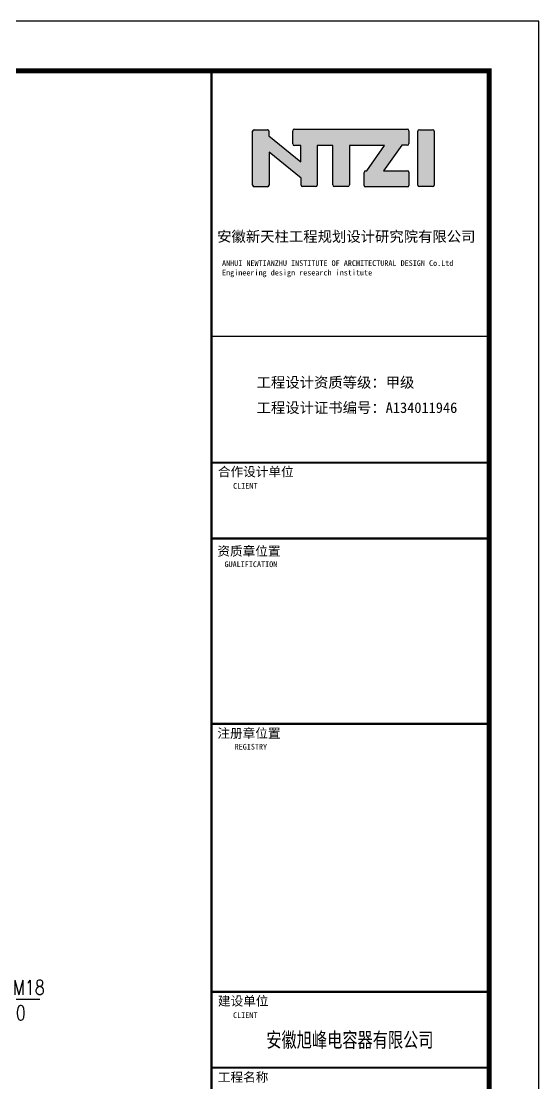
# Model space of a CAD drawing. Extents: x 32177600 to 32582346, y -189249 to 154687.
# Drawn here: x 32571893 to 32582346, y -9862 to 11575 of the extents above; entities that cross this region are included whole.
import ezdxf
from ezdxf.enums import TextEntityAlignment as Align

# ---------------------------------------------------------------- set-up
doc = ezdxf.new("R2010")
doc.units = 0
doc.header["$LTSCALE"] = 1000
doc.header["$MEASUREMENT"] = 0
doc.layers.get('0').update_dxf_attribs({"linetype": 'CONTINUOUS'})
for name, color, linetype in [('LAYER4', 3, 'CONTINUOUS'), ('PUB_TAB', 7, 'CONTINUOUS'), ('PUB_TEXT', 7, 'CONTINUOUS'), ('PUB_TITLE', 4, 'CONTINUOUS'), ('标注', 4, 'CONTINUOUS')]:
    doc.layers.add(name, color=color, linetype=linetype)
doc.styles.add('STYLE-黑体', font='simhei.ttf')
doc.styles.add('TQ', font='')
doc.styles.add('中西', font='romans.shx', dxfattribs={"width": 0.8, "height": 350, "bigfont": 'hztxt.shx'})
doc.styles.get('TQ').set_extended_font_data('SimSun')

# ---------------------------------------------------------------- blocks, each defined once
blk = doc.blocks.new('tk')
h = blk.add_hatch(color=256)
h.paths.add_polyline_path([(31009895, -54327), (31010541, -54856), (31010541, -54993, 0.414214), (31010573, -55025), (31010836, -55025, 0.414214), (31010868, -54993), (31010868, -54194), (31011182, -54194), (31011182, -54992, 0.414214), (31011214, -55024), (31011484, -55024, 0.414214), (31011516, -54992), (31011516, -54195), (31012229, -54195), (31011867, -54706), (31011845, -54706, 0.414214), (31011813, -54738), (31011813, -55000, 0.414214), (31011845, -55032), (31012685, -55032, 0.414214), (31012717, -55000), (31012717, -54736, 0.414214), (31012685, -54704), (31012205, -54704), (31012579, -54190), (31012686, -54190, 0.414214), (31012718, -54158), (31012718, -53897, 0.414214), (31012686, -53865), (31010407, -53865, 0.414214), (31010375, -53897), (31010375, -54164, 0.414214), (31010407, -54196), (31010538, -54196), (31010538, -54524), (31009893, -53997), (31009893, -53908, 0.41489), (31009861, -53876), (31009593, -53876, 0.414214), (31009561, -53908), (31009561, -54996, 0.414214), (31009593, -55028), (31009863, -55028, 0.414214), (31009895, -54996)])
h.paths.add_polyline_path([(31012899, -54993, 0.414214), (31012931, -55025), (31013198, -55025, 0.414214), (31013230, -54993), (31013230, -53909, 0.414214), (31013198, -53877), (31012931, -53877, 0.414214), (31012899, -53909)])
for p, q in [((31009561, -54996), (31009561, -53908)), ((31009593, -53876), (31009861, -53876)), ((31009893, -53908), (31009893, -53997)), ((31009893, -53997), (31010538, -54524)), ((31010375, -54164), (31010375, -53897)), ((31010407, -53865), (31012686, -53865)), ((31012718, -53897), (31012718, -54158)), ((31012899, -54993), (31012899, -53909)), ((31012931, -53877), (31013198, -53877)), ((31013230, -53909), (31013230, -54993)), ((31010538, -54196), (31010407, -54196)), ((31010538, -54524), (31010538, -54196)), ((31011182, -54194), (31010868, -54194)), ((31010868, -54194), (31010868, -54993)), ((31011182, -54992), (31011182, -54194)), ((31012229, -54195), (31011516, -54195)), ((31011516, -54195), (31011516, -54992)), ((31011867, -54706), (31012229, -54195)), ((31012579, -54190), (31012205, -54704)), ((31012686, -54190), (31012579, -54190)), ((31010541, -54856), (31009895, -54327)), ((31009895, -54327), (31009895, -54996)), ((31010541, -54993), (31010541, -54856)), ((31011813, -55000), (31011813, -54738)), ((31011845, -54706), (31011867, -54706)), ((31012205, -54704), (31012685, -54704)), ((31012717, -54736), (31012717, -55000)), ((31009863, -55028), (31009593, -55028)), ((31010836, -55025), (31010573, -55025)), ((31011484, -55024), (31011214, -55024)), ((31012685, -55032), (31011845, -55032)), ((31013198, -55025), (31012931, -55025))]:
    blk.add_line(p, q)
for centre, start, end in [((31009593, -53908), 90, 180), ((31009861, -53908), 359.8676, 90), ((31010407, -53897), 90, 180), ((31012686, -53897), 0, 90), ((31012931, -53909), 90, 180), ((31013198, -53909), 0, 90), ((31010407, -54164), 180, 270), ((31012686, -54158), 270, 0), ((31011845, -54738), 90, 180), ((31012685, -54736), 0, 90), ((31009593, -54996), 180, 270), ((31009863, -54996), 270, 0), ((31010573, -54993), 180, 270), ((31010836, -54993), 270, 0), ((31011214, -54992), 180, 270), ((31011484, -54992), 270, 0), ((31011845, -55000), 180, 270), ((31012685, -55000), 270, 0), ((31012931, -54993), 180, 270), ((31013198, -54993), 270, 0)]:
    blk.add_arc(centre, 32, start, end)
at = {"layer": 'PUB_TEXT'}
for q in [(31013606, -52688), (31014342, -53218)]:
    blk.add_line((31014342, -52688), q, dxfattribs=at)
at = {"layer": 'PUB_TITLE'}
blk.add_line((31014342, -52688), (31008732, -52688), dxfattribs=at)
at = {"layer": 'PUB_TITLE', "lineweight": 40}
blk.add_line((31008730, -62123), (31014340, -62123), dxfattribs=at)
for points, const_width in [([(31008732, -52688), (31008732, -92688)], 42.5), ([(31008732, -58043), (31014342, -58043)], 25.5), ([(31008732, -60593), (31014342, -60593)], 42.5), ([(31008732, -62123), (31014342, -62123)], 42.5), ([(31008730, -65863), (31014340, -65863)], 42.5), ([(31008732, -71271), (31014342, -71271)], 42.5), ([(31008732, -72801), (31014342, -72801)], 42.5)]:
    blk.add_lwpolyline(points, dxfattribs=dict(at, const_width=const_width))
at = {"layer": 'PUB_TEXT', "char_height": 212.5, "attachment_point": 1, "style": 'TQ'}
for s, insert in [('安徽新天柱工程规划设计研究院有限公司 ', (31008846, -55925)), ('工程设计资质等级：甲级 ', (31009642, -58869)), ('工程设计证书编号：{\\C0;A134011946} ', (31009642, -59379))]:
    blk.add_mtext(s, dxfattribs=dict(at, insert=insert))
at = {"layer": 'PUB_TEXT', "attachment_point": 1, "style": 'TQ'}
for s, insert, char_height, width in [('ANHUI NEWTIANZHU INSTITUTE OF ARCHITECTURAL DESIGN Co.Ltd\\PEngineering design research institute', (31008945, -56511), 114.75, 5257.35), ('合作设计单位', (31008862, -60683), 187, 1749.26), ('CLIENT', (31009168, -61006), 114.8, 2399.55), ('资质章位置', (31008851, -62285), 187, 2125), ('GUALIFICATION', (31008995, -62587), 114.75, 2680.9), ('注册章位置', (31008851, -65960), 187, 1530), ('REGISTRY', (31009199, -66268), 114.8, 2399.55), ('建设单位', (31008862, -71361), 187, 1111.8), ('CLIENT', (31009168, -71684), 114.8, 2399.55), ('工程名称', (31008860, -72899), 187, 1111.8)]:
    blk.add_mtext(s, dxfattribs=dict(at, insert=insert, char_height=char_height, width=width))

msp = doc.modelspace()

# ---------------------------------------------------------------- linework, layer by layer
at = {"layer": 'LAYER4', "linetype": 'Continuous'}
msp.add_line((32572266.9, -8164.5), (32570730.4, -8164.5), dxfattribs=at)
at = {"layer": 'PUB_TITLE'}
msp.add_lwpolyline([(32508046.3, -30424.7), (32582346.3, -30424.7), (32582346.3, 11575.3), (32508046.3, 11575.3)], close=True, dxfattribs=at)
at = {"layer": 'PUB_TITLE', "const_width": 100}
msp.add_lwpolyline([(32510546.3, -29424.7), (32581346.3, -29424.7), (32581346.3, 10575.3), (32510546.3, 10575.3)], close=True, dxfattribs=at)

# ---------------------------------------------------------------- block references
msp.add_blockref('tk', (1567004.1, 63263.7))
msp.add_blockref('tk', (1567004.1, 63263.7))

# ---------------------------------------------------------------- texts
at = {"layer": 'PUB_TAB', "lineweight": -3, "style": 'STYLE-黑体', "width": 0.75}
msp.add_text('安徽旭峰电容器有限公司', height=300, dxfattribs=at).set_placement((32578532.2, -9126), align=Align.CENTER)
at = {"layer": '标注', "style": '中西', "width": 0.8}
for s, p in [('M18', (32571726.6, -8064.7)), ('d=20', (32571134.4, -8577.5))]:
    msp.add_text(s, height=291.67, dxfattribs=at).set_placement(p)

doc.saveas('drawing.dxf')
